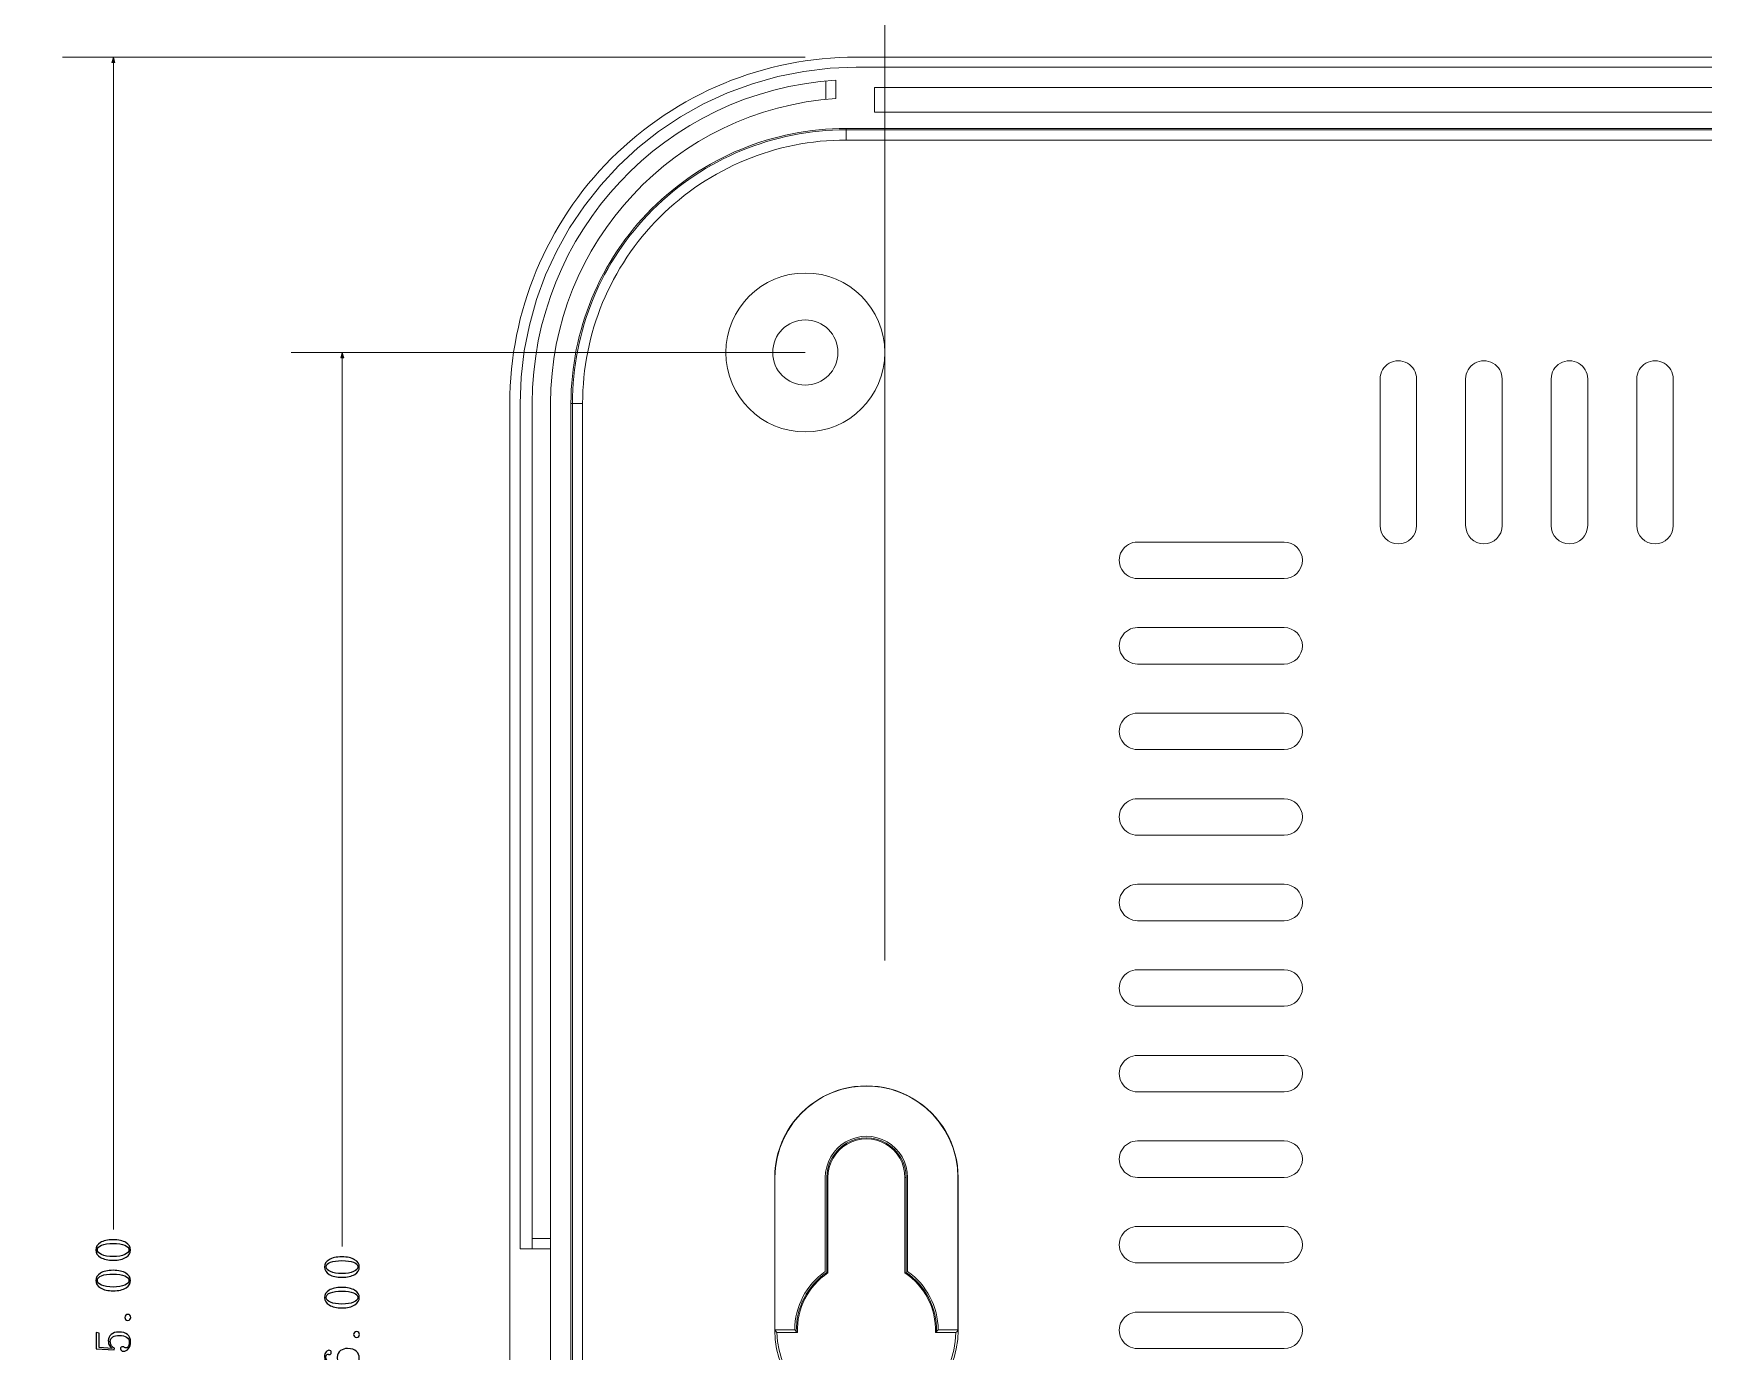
# Model space of a CAD drawing. Header units: millimetres. Extents: x -642 to 642, y -227 to 305.
# Drawn here: x -70.4 to 11.6, y -76.7 to -12 of the extents above; entities that cross this region are included whole.
import ezdxf

# ---------------------------------------------------------------- set-up
doc = ezdxf.new("R2010")
doc.units = ezdxf.units.MM
doc.header["$MEASUREMENT"] = 0
doc.layers.add('layer 1', color=7, linetype='Continuous')

msp = doc.modelspace()

# ---------------------------------------------------------------- hatches: boundary and pattern name
at = {"layer": 'layer 1', "true_color": 0xff0000}
h = msp.add_hatch(color=1, dxfattribs=at)
edge = h.paths.add_edge_path()
edge.add_spline(control_points=[(-66.5426, -13.4111), (-66.5426, -13.4111), (-66.4712, -13.1445), (-66.4712, -13.1445), (-66.4712, -13.1445), (-66.3997, -13.4111), (-66.3997, -13.4111), (-66.3997, -13.4111), (-66.5426, -13.4111), (-66.5426, -13.4111)], knot_values=[0, 0, 0, 0, 0.3333333, 0.3333333, 0.3333333, 0.6666667, 0.6666667, 0.6666667, 1, 1, 1, 1], degree=3, periodic=1)
h = msp.add_hatch(color=1, dxfattribs=at)
edge = h.paths.add_edge_path()
edge.add_spline(control_points=[(-55.1695, -27.9111), (-55.1695, -27.9111), (-55.241, -27.6445), (-55.241, -27.6445), (-55.241, -27.6445), (-55.3124, -27.9111), (-55.3124, -27.9111), (-55.3124, -27.9111), (-55.1695, -27.9111), (-55.1695, -27.9111)], knot_values=[0, 0, 0, 0, 0.3333333, 0.3333333, 0.3333333, 0.6666667, 0.6666667, 0.6666667, 1, 1, 1, 1], degree=3, periodic=1)

# ---------------------------------------------------------------- linework, layer by layer
at = {"layer": 'layer 1', "lineweight": 9}
for points, knots in [([(-27.5138, 76.6694), (-27.5138, 79.4308), (-29.7524, 81.6694), (-32.5138, 81.6694), (-35.2752, 81.6694), (-37.5138, 79.4308), (-37.5138, 76.6694), (-37.5138, 73.908), (-35.2753, 71.6694), (-32.5138, 71.6694), (-29.7524, 71.6694), (-27.5138, 73.9079), (-27.5138, 76.6693), (-27.5138, 209.2165), (-27.5138, -55.8778), (-27.5138, 76.6694)], [0, 0, 0, 0, 0.25, 0.25, 0.25, 0.5, 0.5, 0.5, 0.75, 0.75, 0.75, 1, 1, 1, 1.0001, 1.0001, 1.0001, 1.0001]), ([(-28.6138, -27.6445), (-28.6138, -25.4906), (-30.3599, -23.7445), (-32.5138, -23.7445), (-34.6677, -23.7445), (-36.4138, -25.4906), (-36.4138, -27.6445), (-36.4138, -29.7984), (-34.6677, -31.5445), (-32.5138, -31.5445), (-30.3599, -31.5445), (-28.6138, -29.7985), (-28.6138, -27.6446), (-28.6138, 75.7426), (-28.6138, -131.0317), (-28.6138, -27.6445)], [0, 0, 0, 0, 0.25, 0.25, 0.25, 0.5, 0.5, 0.5, 0.75, 0.75, 0.75, 1, 1, 1, 1.0001, 1.0001, 1.0001, 1.0001]), ([(-30.0138, -13.1445), (-34.5225, -13.1445), (-38.8465, -14.9356), (-42.0346, -18.1237), (-45.2228, -21.3118), (-47.0138, -25.6359), (-47.0138, -30.1445)], [0, 0, 0, 0, 0.5, 0.5, 0.5, 1, 1, 1, 1]), ([(-30.0138, -13.6445), (-30.0138, -13.6445), (-31.3021, -13.6953), (-31.3021, -13.6953), (-31.3021, -13.6953), (-32.589, -13.8477), (-32.589, -13.8477), (-32.589, -13.8477), (-33.8629, -14.1007), (-33.8629, -14.1007), (-33.8629, -14.1007), (-35.1125, -14.4525), (-35.1125, -14.4525), (-35.1125, -14.4525), (-36.3279, -14.9004), (-36.3279, -14.9004), (-36.3279, -14.9004), (-37.5044, -15.4433), (-37.5044, -15.4433), (-37.5044, -15.4433), (-38.6373, -16.0785), (-38.6373, -16.0785), (-38.6373, -16.0785), (-39.7167, -16.8002), (-39.7167, -16.8002), (-39.7167, -16.8002), (-40.7329, -17.6011), (-40.7329, -17.6011), (-40.7329, -17.6011), (-41.6811, -18.4773), (-41.6811, -18.4773), (-41.6811, -18.4773), (-42.5572, -19.4254), (-42.5572, -19.4254), (-42.5572, -19.4254), (-43.3582, -20.4417), (-43.3582, -20.4417), (-43.3582, -20.4417), (-44.0798, -21.5211), (-44.0798, -21.5211), (-44.0798, -21.5211), (-44.7151, -22.654), (-44.7151, -22.654), (-44.7151, -22.654), (-45.2579, -23.8304), (-45.2579, -23.8304), (-45.2579, -23.8304), (-45.7058, -25.0458), (-45.7058, -25.0458), (-45.7058, -25.0458), (-46.0576, -26.2954), (-46.0576, -26.2954), (-46.0576, -26.2954), (-46.3107, -27.5694), (-46.3107, -27.5694), (-46.3107, -27.5694), (-46.463, -28.8563), (-46.463, -28.8563), (-46.463, -28.8563), (-46.5138, -30.1445), (-46.5138, -30.1445)], [0, 0, 0, 0, 0.05, 0.05, 0.05, 0.1, 0.1, 0.1, 0.15, 0.15, 0.15, 0.2, 0.2, 0.2, 0.25, 0.25, 0.25, 0.3, 0.3, 0.3, 0.35, 0.35, 0.35, 0.4, 0.4, 0.4, 0.45, 0.45, 0.45, 0.5, 0.5, 0.5, 0.55, 0.55, 0.55, 0.6, 0.6, 0.6, 0.65, 0.65, 0.65, 0.7, 0.7, 0.7, 0.75, 0.75, 0.75, 0.8, 0.8, 0.8, 0.85, 0.85, 0.85, 0.9, 0.9, 0.9, 0.95, 0.95, 0.95, 1, 1, 1, 1]), ([(-30.5138, -16.6445), (-34.0942, -16.6445), (-37.528, -18.0668), (-40.0598, -20.5986), (-42.5915, -23.1303), (-44.0138, -26.5641), (-44.0138, -30.1445)], [0, 0, 0, 0, 0.5, 0.5, 0.5, 1, 1, 1, 1]), ([(-28.6138, -123.6445), (-28.6138, -121.4906), (-30.3599, -119.7445), (-32.5138, -119.7445), (-34.6677, -119.7445), (-36.4138, -121.4906), (-36.4138, -123.6445), (-36.4138, -125.7984), (-34.6677, -127.5445), (-32.5138, -127.5445), (-30.3599, -127.5445), (-28.6138, -125.7985), (-28.6138, -123.6446), (-28.6138, -20.2574), (-28.6138, -227.0317), (-28.6138, -123.6445)], [0, 0, 0, 0, 0.25, 0.25, 0.25, 0.5, 0.5, 0.5, 0.75, 0.75, 0.75, 1, 1, 1, 1.0001, 1.0001, 1.0001, 1.0001]), ([(-30.9138, -27.6445), (-30.9138, -26.7609), (-31.6302, -26.0445), (-32.5138, -26.0445), (-33.3975, -26.0445), (-34.1138, -26.7609), (-34.1138, -27.6445), (-34.1138, -28.5282), (-33.3975, -29.2445), (-32.5138, -29.2445), (-31.6302, -29.2445), (-30.9138, -28.5282), (-30.9138, -27.6445)], [0, 0, 0, 0, 0.25, 0.25, 0.25, 0.5, 0.5, 0.5, 0.75, 0.75, 0.75, 1, 1, 1, 1]), ([(-2.5186, -28.9445), (-2.5186, -28.6247), (-2.6893, -28.3292), (-2.9662, -28.1693), (-3.2432, -28.0094), (-3.5844, -28.0094), (-3.8614, -28.1693), (-4.1384, -28.3292), (-4.309, -28.6247), (-4.309, -28.9445)], [0, 0, 0, 0, 0.3333333, 0.3333333, 0.3333333, 0.6666667, 0.6666667, 0.6666667, 1, 1, 1, 1]), ([(1.6814, -28.9445), (1.6814, -28.6247), (1.5107, -28.3292), (1.2338, -28.1693), (0.9568, -28.0094), (0.6156, -28.0094), (0.3386, -28.1693), (0.0616, -28.3292), (-0.109, -28.6247), (-0.109, -28.9445)], [0, 0, 0, 0, 0.3333333, 0.3333333, 0.3333333, 0.6666667, 0.6666667, 0.6666667, 1, 1, 1, 1]), ([(5.8814, -28.9445), (5.8814, -28.6247), (5.7107, -28.3292), (5.4338, -28.1693), (5.1568, -28.0094), (4.8156, -28.0094), (4.5386, -28.1693), (4.2616, -28.3292), (4.091, -28.6247), (4.091, -28.9445)], [0, 0, 0, 0, 0.3333333, 0.3333333, 0.3333333, 0.6666667, 0.6666667, 0.6666667, 1, 1, 1, 1]), ([(10.0814, -28.9445), (10.0814, -28.6247), (9.9107, -28.3292), (9.6338, -28.1693), (9.3568, -28.0094), (9.0156, -28.0094), (8.7386, -28.1693), (8.4616, -28.3292), (8.291, -28.6247), (8.291, -28.9445)], [0, 0, 0, 0, 0.3333333, 0.3333333, 0.3333333, 0.6666667, 0.6666667, 0.6666667, 1, 1, 1, 1]), ([(-4.309, -36.1445), (-4.309, -36.6389), (-3.9082, -37.0397), (-3.4138, -37.0397), (-2.9194, -37.0397), (-2.5186, -36.6389), (-2.5186, -36.1445)], [0, 0, 0, 0, 0.5, 0.5, 0.5, 1, 1, 1, 1]), ([(-0.109, -36.1445), (-0.109, -36.6389), (0.2918, -37.0397), (0.7862, -37.0397), (1.2806, -37.0397), (1.6814, -36.6389), (1.6814, -36.1445)], [0, 0, 0, 0, 0.5, 0.5, 0.5, 1, 1, 1, 1]), ([(4.091, -36.1445), (4.091, -36.6389), (4.4918, -37.0397), (4.9862, -37.0397), (5.4806, -37.0397), (5.8814, -36.6389), (5.8814, -36.1445)], [0, 0, 0, 0, 0.5, 0.5, 0.5, 1, 1, 1, 1]), ([(8.291, -36.1445), (8.291, -36.6389), (8.6918, -37.0397), (9.1862, -37.0397), (9.6806, -37.0397), (10.0814, -36.6389), (10.0814, -36.1445)], [0, 0, 0, 0, 0.5, 0.5, 0.5, 1, 1, 1, 1]), ([(-16.2138, -36.9493), (-16.5336, -36.9493), (-16.8292, -37.12), (-16.9891, -37.3969), (-17.149, -37.6739), (-17.149, -38.0152), (-16.9891, -38.2921), (-16.8292, -38.5691), (-16.5336, -38.7397), (-16.2138, -38.7397)], [0, 0, 0, 0, 0.3333333, 0.3333333, 0.3333333, 0.6666667, 0.6666667, 0.6666667, 1, 1, 1, 1]), ([(-9.0138, -38.7397), (-8.5194, -38.7397), (-8.1186, -38.3389), (-8.1186, -37.8445), (-8.1186, -37.3501), (-8.5194, -36.9493), (-9.0138, -36.9493)], [0, 0, 0, 0, 0.5, 0.5, 0.5, 1, 1, 1, 1]), ([(-16.2138, -41.1493), (-16.5336, -41.1493), (-16.8292, -41.32), (-16.9891, -41.5969), (-17.149, -41.8739), (-17.149, -42.2152), (-16.9891, -42.4921), (-16.8292, -42.7691), (-16.5336, -42.9397), (-16.2138, -42.9397)], [0, 0, 0, 0, 0.3333333, 0.3333333, 0.3333333, 0.6666667, 0.6666667, 0.6666667, 1, 1, 1, 1]), ([(-9.0138, -42.9397), (-8.5194, -42.9397), (-8.1186, -42.5389), (-8.1186, -42.0445), (-8.1186, -41.5501), (-8.5194, -41.1493), (-9.0138, -41.1493)], [0, 0, 0, 0, 0.5, 0.5, 0.5, 1, 1, 1, 1]), ([(-16.2138, -45.3493), (-16.5336, -45.3493), (-16.8292, -45.52), (-16.9891, -45.7969), (-17.149, -46.0739), (-17.149, -46.4152), (-16.9891, -46.6921), (-16.8292, -46.9691), (-16.5336, -47.1397), (-16.2138, -47.1397)], [0, 0, 0, 0, 0.3333333, 0.3333333, 0.3333333, 0.6666667, 0.6666667, 0.6666667, 1, 1, 1, 1]), ([(-9.0138, -47.1397), (-8.5194, -47.1397), (-8.1186, -46.7389), (-8.1186, -46.2445), (-8.1186, -45.7501), (-8.5194, -45.3493), (-9.0138, -45.3493)], [0, 0, 0, 0, 0.5, 0.5, 0.5, 1, 1, 1, 1]), ([(-16.2138, -49.5493), (-16.5336, -49.5493), (-16.8292, -49.72), (-16.9891, -49.9969), (-17.149, -50.2739), (-17.149, -50.6152), (-16.9891, -50.8921), (-16.8292, -51.1691), (-16.5336, -51.3397), (-16.2138, -51.3397)], [0, 0, 0, 0, 0.3333333, 0.3333333, 0.3333333, 0.6666667, 0.6666667, 0.6666667, 1, 1, 1, 1]), ([(-9.0138, -51.3397), (-8.5194, -51.3397), (-8.1186, -50.9389), (-8.1186, -50.4445), (-8.1186, -49.9501), (-8.5194, -49.5493), (-9.0138, -49.5493)], [0, 0, 0, 0, 0.5, 0.5, 0.5, 1, 1, 1, 1]), ([(-16.2138, -53.7493), (-16.5336, -53.7493), (-16.8292, -53.92), (-16.9891, -54.1969), (-17.149, -54.4739), (-17.149, -54.8152), (-16.9891, -55.0921), (-16.8292, -55.3691), (-16.5336, -55.5397), (-16.2138, -55.5397)], [0, 0, 0, 0, 0.3333333, 0.3333333, 0.3333333, 0.6666667, 0.6666667, 0.6666667, 1, 1, 1, 1]), ([(-9.0138, -55.5397), (-8.5194, -55.5397), (-8.1186, -55.1389), (-8.1186, -54.6445), (-8.1186, -54.1501), (-8.5194, -53.7493), (-9.0138, -53.7493)], [0, 0, 0, 0, 0.5, 0.5, 0.5, 1, 1, 1, 1]), ([(-16.2138, -57.9493), (-16.5336, -57.9493), (-16.8292, -58.12), (-16.9891, -58.3969), (-17.149, -58.6739), (-17.149, -59.0152), (-16.9891, -59.2921), (-16.8292, -59.5691), (-16.5336, -59.7397), (-16.2138, -59.7397)], [0, 0, 0, 0, 0.3333333, 0.3333333, 0.3333333, 0.6666667, 0.6666667, 0.6666667, 1, 1, 1, 1]), ([(-9.0138, -59.7397), (-8.5194, -59.7397), (-8.1186, -59.3389), (-8.1186, -58.8445), (-8.1186, -58.3501), (-8.5194, -57.9493), (-9.0138, -57.9493)], [0, 0, 0, 0, 0.5, 0.5, 0.5, 1, 1, 1, 1]), ([(-16.2138, -62.1493), (-16.5336, -62.1493), (-16.8292, -62.32), (-16.9891, -62.5969), (-17.149, -62.8739), (-17.149, -63.2152), (-16.9891, -63.4921), (-16.8292, -63.7691), (-16.5336, -63.9397), (-16.2138, -63.9397)], [0, 0, 0, 0, 0.3333333, 0.3333333, 0.3333333, 0.6666667, 0.6666667, 0.6666667, 1, 1, 1, 1]), ([(-9.0138, -63.9397), (-8.5194, -63.9397), (-8.1186, -63.5389), (-8.1186, -63.0445), (-8.1186, -62.5501), (-8.5194, -62.1493), (-9.0138, -62.1493)], [0, 0, 0, 0, 0.5, 0.5, 0.5, 1, 1, 1, 1]), ([(-25.0138, -68.1445), (-25.0138, -66.5368), (-25.8715, -65.0513), (-27.2638, -64.2474), (-28.6561, -63.4436), (-30.3715, -63.4436), (-31.7638, -64.2474), (-33.1561, -65.0513), (-34.0138, -66.5368), (-34.0138, -68.1445)], [0, 0, 0, 0, 0.3333333, 0.3333333, 0.3333333, 0.6666667, 0.6666667, 0.6666667, 1, 1, 1, 1]), ([(-25.0225, -68.1445), (-25.0225, -68.1445), (-25.0488, -67.6611), (-25.0488, -67.6611), (-25.0488, -67.6611), (-25.1273, -67.1814), (-25.1273, -67.1814), (-25.1273, -67.1814), (-25.2571, -66.7122), (-25.2571, -66.7122), (-25.2571, -66.7122), (-25.4372, -66.2597), (-25.4372, -66.2597), (-25.4372, -66.2597), (-25.665, -65.8303), (-25.665, -65.8303), (-25.665, -65.8303), (-25.9379, -65.4276), (-25.9379, -65.4276), (-25.9379, -65.4276), (-26.2529, -65.0562), (-26.2529, -65.0562), (-26.2529, -65.0562), (-26.6072, -64.7208), (-26.6072, -64.7208), (-26.6072, -64.7208), (-26.9946, -64.4267), (-26.9946, -64.4267), (-26.9946, -64.4267), (-27.4113, -64.1759), (-27.4113, -64.1759), (-27.4113, -64.1759), (-27.8527, -63.9717), (-27.8527, -63.9717), (-27.8527, -63.9717), (-28.3148, -63.8165), (-28.3148, -63.8165), (-28.3148, -63.8165), (-28.7892, -63.7124), (-28.7892, -63.7124), (-28.7892, -63.7124), (-29.2717, -63.6599), (-29.2717, -63.6599), (-29.2717, -63.6599), (-29.7559, -63.6599), (-29.7559, -63.6599), (-29.7559, -63.6599), (-30.2385, -63.7124), (-30.2385, -63.7124), (-30.2385, -63.7124), (-30.7129, -63.8165), (-30.7129, -63.8165), (-30.7129, -63.8165), (-31.1749, -63.9717), (-31.1749, -63.9717), (-31.1749, -63.9717), (-31.6163, -64.1759), (-31.6163, -64.1759), (-31.6163, -64.1759), (-32.0331, -64.4267), (-32.0331, -64.4267), (-32.0331, -64.4267), (-32.4204, -64.7208), (-32.4204, -64.7208), (-32.4204, -64.7208), (-32.7747, -65.0562), (-32.7747, -65.0562), (-32.7747, -65.0562), (-33.0898, -65.4276), (-33.0898, -65.4276), (-33.0898, -65.4276), (-33.3627, -65.8303), (-33.3627, -65.8303), (-33.3627, -65.8303), (-33.5904, -66.2597), (-33.5904, -66.2597), (-33.5904, -66.2597), (-33.7705, -66.7122), (-33.7705, -66.7122), (-33.7705, -66.7122), (-33.9003, -67.1814), (-33.9003, -67.1814), (-33.9003, -67.1814), (-33.9788, -67.6611), (-33.9788, -67.6611), (-33.9788, -67.6611), (-34.0051, -68.1445), (-34.0051, -68.1445)], [0, 0, 0, 0, 0.0344828, 0.0344828, 0.0344828, 0.0689655, 0.0689655, 0.0689655, 0.1034483, 0.1034483, 0.1034483, 0.137931, 0.137931, 0.137931, 0.1724138, 0.1724138, 0.1724138, 0.2068966, 0.2068966, 0.2068966, 0.2413793, 0.2413793, 0.2413793, 0.2758621, 0.2758621, 0.2758621, 0.3103448, 0.3103448, 0.3103448, 0.3448276, 0.3448276, 0.3448276, 0.3793103, 0.3793103, 0.3793103, 0.4137931, 0.4137931, 0.4137931, 0.4482759, 0.4482759, 0.4482759, 0.4827586, 0.4827586, 0.4827586, 0.5172414, 0.5172414, 0.5172414, 0.5517241, 0.5517241, 0.5517241, 0.5862069, 0.5862069, 0.5862069, 0.6206897, 0.6206897, 0.6206897, 0.6551724, 0.6551724, 0.6551724, 0.6896552, 0.6896552, 0.6896552, 0.7241379, 0.7241379, 0.7241379, 0.7586207, 0.7586207, 0.7586207, 0.7931034, 0.7931034, 0.7931034, 0.8275862, 0.8275862, 0.8275862, 0.862069, 0.862069, 0.862069, 0.8965517, 0.8965517, 0.8965517, 0.9310345, 0.9310345, 0.9310345, 0.9655172, 0.9655172, 0.9655172, 1, 1, 1, 1]), ([(-27.4924, -68.1445), (-27.4924, -67.4224), (-27.8777, -66.755), (-28.5031, -66.394), (-29.1285, -66.0329), (-29.8991, -66.0329), (-30.5245, -66.394), (-31.1499, -66.755), (-31.5352, -67.4224), (-31.5352, -68.1445)], [0, 0, 0, 0, 0.3333333, 0.3333333, 0.3333333, 0.6666667, 0.6666667, 0.6666667, 1, 1, 1, 1]), ([(-27.571, -68.1445), (-27.571, -67.4504), (-27.9413, -66.8091), (-28.5424, -66.462), (-29.1435, -66.115), (-29.8841, -66.115), (-30.4852, -66.462), (-31.0863, -66.8091), (-31.4566, -67.4504), (-31.4566, -68.1445)], [0, 0, 0, 0, 0.3333333, 0.3333333, 0.3333333, 0.6666667, 0.6666667, 0.6666667, 1, 1, 1, 1]), ([(-27.6234, -68.1445), (-27.6234, -67.4692), (-27.9838, -66.8451), (-28.5686, -66.5074), (-29.1535, -66.1697), (-29.8741, -66.1697), (-30.459, -66.5074), (-31.0439, -66.8451), (-31.4042, -67.4692), (-31.4042, -68.1445)], [0, 0, 0, 0, 0.3333333, 0.3333333, 0.3333333, 0.6666667, 0.6666667, 0.6666667, 1, 1, 1, 1]), ([(-16.2138, -66.3493), (-16.5336, -66.3493), (-16.8292, -66.52), (-16.9891, -66.7969), (-17.149, -67.0739), (-17.149, -67.4152), (-16.9891, -67.6921), (-16.8292, -67.9691), (-16.5336, -68.1397), (-16.2138, -68.1397)], [0, 0, 0, 0, 0.3333333, 0.3333333, 0.3333333, 0.6666667, 0.6666667, 0.6666667, 1, 1, 1, 1]), ([(-9.0138, -68.1397), (-8.5194, -68.1397), (-8.1186, -67.7389), (-8.1186, -67.2445), (-8.1186, -66.7501), (-8.5194, -66.3493), (-9.0138, -66.3493)], [0, 0, 0, 0, 0.5, 0.5, 0.5, 1, 1, 1, 1]), ([(-16.2138, -70.5493), (-16.5336, -70.5493), (-16.8292, -70.72), (-16.9891, -70.9969), (-17.149, -71.2739), (-17.149, -71.6152), (-16.9891, -71.8921), (-16.8292, -72.1691), (-16.5336, -72.3397), (-16.2138, -72.3397)], [0, 0, 0, 0, 0.3333333, 0.3333333, 0.3333333, 0.6666667, 0.6666667, 0.6666667, 1, 1, 1, 1]), ([(-9.0138, -72.3397), (-8.5194, -72.3397), (-8.1186, -71.9389), (-8.1186, -71.4445), (-8.1186, -70.9501), (-8.5194, -70.5493), (-9.0138, -70.5493)], [0, 0, 0, 0, 0.5, 0.5, 0.5, 1, 1, 1, 1]), ([(-16.2138, -74.7493), (-16.5336, -74.7493), (-16.8292, -74.92), (-16.9891, -75.1969), (-17.149, -75.4739), (-17.149, -75.8152), (-16.9891, -76.0921), (-16.8292, -76.3691), (-16.5336, -76.5397), (-16.2138, -76.5397)], [0, 0, 0, 0, 0.3333333, 0.3333333, 0.3333333, 0.6666667, 0.6666667, 0.6666667, 1, 1, 1, 1]), ([(-9.0138, -76.5397), (-8.5194, -76.5397), (-8.1186, -76.1389), (-8.1186, -75.6445), (-8.1186, -75.1501), (-8.5194, -74.7493), (-9.0138, -74.7493)], [0, 0, 0, 0, 0.5, 0.5, 0.5, 1, 1, 1, 1]), ([(-33.9078, -75.7493), (-33.9078, -75.7493), (-33.9785, -75.6797), (-33.9785, -75.6797), (-33.9785, -75.6797), (-34.0138, -75.6445), (-34.0138, -75.6445)], [0, 0, 0, 0, 0.5, 0.5, 0.5, 1, 1, 1, 1]), ([(-34.0138, -75.6445), (-34.0138, -78.1298), (-31.9991, -80.1445), (-29.5138, -80.1445), (-27.0286, -80.1445), (-25.0138, -78.1298), (-25.0138, -75.6446)], [0, 0, 0, 0, 0.5, 0.5, 0.5, 1, 1, 1, 1]), ([(-33.9078, -75.7493), (-33.8508, -78.1352), (-31.9004, -80.0397), (-29.5138, -80.0397), (-27.1273, -80.0397), (-25.1768, -78.1352), (-25.1199, -75.7493)], [0, 0, 0, 0, 0.5, 0.5, 0.5, 1, 1, 1, 1]), ([(-32.9562, -75.6969), (-32.9562, -75.6969), (-33.0088, -75.6447), (-33.0088, -75.6447), (-33.0088, -75.6447), (-33.0351, -75.6183), (-33.0351, -75.6183)], [0, 0, 0, 0, 0.5, 0.5, 0.5, 1, 1, 1, 1]), ([(-25.9925, -75.6183), (-25.9925, -75.6183), (-26.0451, -75.6709), (-26.0451, -75.6709), (-26.0451, -75.6709), (-26.0714, -75.6969), (-26.0714, -75.6969)], [0, 0, 0, 0, 0.5, 0.5, 0.5, 1, 1, 1, 1]), ([(-25.1199, -75.7493), (-25.1199, -75.7493), (-25.0845, -75.7147), (-25.0845, -75.7147), (-25.0845, -75.7147), (-25.0138, -75.6445), (-25.0138, -75.6445)], [0, 0, 0, 0, 0.5, 0.5, 0.5, 1, 1, 1, 1])]:
    msp.add_open_spline(points, degree=3, knots=knots, dxfattribs=at)
at = {"layer": 'layer 1', "lineweight": 40}
msp.add_open_spline([(154.071, 208.1518), (154.071, 208.1518), (-130.929, 208.1518), (-130.929, 208.1518), (-130.929, 208.1518), (-130.929, -207.3482), (-130.929, -207.3482), (-130.929, -207.3482), (154.071, -207.3482), (154.071, -207.3482), (154.071, -207.3482), (154.071, 208.1518), (154.071, 208.1518)], degree=3, knots=[0, 0, 0, 0, 0.25, 0.25, 0.25, 0.5, 0.5, 0.5, 0.75, 0.75, 0.75, 1, 1, 1, 1], dxfattribs=at)
at = {"layer": 'layer 1', "color": 1, "lineweight": 0}
for points in [[(-32.5138, -13.1445), (-32.5138, -13.1445), (-68.9712, -13.1445), (-68.9712, -13.1445)], [(-66.4712, -13.1445), (-66.4712, -13.1445), (-66.4712, -70.6948), (-66.4712, -70.6948)], [(-32.5138, -27.6445), (-32.5138, -27.6445), (-57.741, -27.6445), (-57.741, -27.6445)], [(-55.241, -71.5327), (-55.241, -71.5327), (-55.241, -27.6445), (-55.241, -27.6445)]]:
    msp.add_open_spline(points, degree=3, dxfattribs=at)
for points in [[(-66.5426, -13.4111), (-66.5426, -13.4111), (-66.4712, -13.1445), (-66.4712, -13.1445), (-66.4712, -13.1445), (-66.3997, -13.4111), (-66.3997, -13.4111), (-66.3997, -13.4111), (-66.5426, -13.4111), (-66.5426, -13.4111)], [(-55.1695, -27.9111), (-55.1695, -27.9111), (-55.241, -27.6445), (-55.241, -27.6445), (-55.241, -27.6445), (-55.3124, -27.9111), (-55.3124, -27.9111), (-55.3124, -27.9111), (-55.1695, -27.9111), (-55.1695, -27.9111)]]:
    msp.add_open_spline(points, degree=3, knots=[0, 0, 0, 0, 0.3333333, 0.3333333, 0.3333333, 0.6666667, 0.6666667, 0.6666667, 1, 1, 1, 1], dxfattribs=at)
at = {"layer": 'layer 1', "lineweight": 9}
for points in [[(60.9862, -13.1445), (60.9862, -13.1445), (-30.0138, -13.1445), (-30.0138, -13.1445)], [(-30.0138, -13.6445), (-30.0138, -13.6445), (60.9862, -13.6445), (60.9862, -13.6445)], [(-31.0138, -14.276), (-39.3902, -14.8039), (-45.9138, -21.7515), (-45.9138, -30.1445)], [(-31.0138, -15.1779), (-31.0138, -15.1779), (-31.0138, -14.276), (-31.0138, -14.276)], [(-29.1138, -15.8445), (-29.1138, -15.8445), (-29.1138, -14.6445), (-29.1138, -14.6445)], [(-29.1138, -14.6445), (-29.1138, -14.6445), (60.0862, -14.6445), (60.0862, -14.6445)], [(-31.0138, -15.1779), (-38.8924, -15.7043), (-45.0138, -22.2484), (-45.0138, -30.1445)], [(-29.1138, -15.8445), (-29.1138, -15.8445), (60.0862, -15.8445), (60.0862, -15.8445)], [(61.4862, -16.6445), (61.4862, -16.6445), (-30.5138, -16.6445), (-30.5138, -16.6445)], [(-4.309, -36.1445), (-4.309, -36.1445), (-4.309, -28.9445), (-4.309, -28.9445)], [(-2.5186, -28.9445), (-2.5186, -28.9445), (-2.5186, -36.1445), (-2.5186, -36.1445)], [(-0.109, -36.1445), (-0.109, -36.1445), (-0.109, -28.9445), (-0.109, -28.9445)], [(1.6814, -28.9445), (1.6814, -28.9445), (1.6814, -36.1445), (1.6814, -36.1445)], [(4.091, -36.1445), (4.091, -36.1445), (4.091, -28.9445), (4.091, -28.9445)], [(5.8814, -28.9445), (5.8814, -28.9445), (5.8814, -36.1445), (5.8814, -36.1445)], [(8.291, -36.1445), (8.291, -36.1445), (8.291, -28.9445), (8.291, -28.9445)], [(10.0814, -28.9445), (10.0814, -28.9445), (10.0814, -36.1445), (10.0814, -36.1445)], [(-47.0138, -30.1445), (-47.0138, -30.1445), (-47.0138, -121.1445), (-47.0138, -121.1445)], [(-46.5138, -71.6445), (-46.5138, -71.6445), (-46.5138, -30.1445), (-46.5138, -30.1445)], [(-45.9138, -71.6445), (-45.9138, -71.6445), (-45.9138, -30.1445), (-45.9138, -30.1445)], [(-45.0138, -121.1445), (-45.0138, -121.1445), (-45.0138, -30.1445), (-45.0138, -30.1445)], [(-44.0138, -30.1445), (-44.0138, -30.1445), (-44.0138, -121.1445), (-44.0138, -121.1445)], [(-16.2138, -36.9493), (-16.2138, -36.9493), (-9.0138, -36.9493), (-9.0138, -36.9493)], [(-9.0138, -38.7397), (-9.0138, -38.7397), (-16.2138, -38.7397), (-16.2138, -38.7397)], [(-16.2138, -41.1493), (-16.2138, -41.1493), (-9.0138, -41.1493), (-9.0138, -41.1493)], [(-9.0138, -42.9397), (-9.0138, -42.9397), (-16.2138, -42.9397), (-16.2138, -42.9397)], [(-16.2138, -45.3493), (-16.2138, -45.3493), (-9.0138, -45.3493), (-9.0138, -45.3493)], [(-9.0138, -47.1397), (-9.0138, -47.1397), (-16.2138, -47.1397), (-16.2138, -47.1397)], [(-16.2138, -49.5493), (-16.2138, -49.5493), (-9.0138, -49.5493), (-9.0138, -49.5493)], [(-9.0138, -51.3397), (-9.0138, -51.3397), (-16.2138, -51.3397), (-16.2138, -51.3397)], [(-16.2138, -53.7493), (-16.2138, -53.7493), (-9.0138, -53.7493), (-9.0138, -53.7493)], [(-9.0138, -55.5397), (-9.0138, -55.5397), (-16.2138, -55.5397), (-16.2138, -55.5397)], [(-16.2138, -57.9493), (-16.2138, -57.9493), (-9.0138, -57.9493), (-9.0138, -57.9493)], [(-9.0138, -59.7397), (-9.0138, -59.7397), (-16.2138, -59.7397), (-16.2138, -59.7397)], [(-16.2138, -62.1493), (-16.2138, -62.1493), (-9.0138, -62.1493), (-9.0138, -62.1493)], [(-9.0138, -63.9397), (-9.0138, -63.9397), (-16.2138, -63.9397), (-16.2138, -63.9397)], [(-16.2138, -66.3493), (-16.2138, -66.3493), (-9.0138, -66.3493), (-9.0138, -66.3493)], [(-34.0138, -75.6445), (-34.0138, -75.6445), (-34.0138, -68.1445), (-34.0138, -68.1445)], [(-34.0051, -75.6183), (-34.0051, -75.6183), (-34.0051, -68.1445), (-34.0051, -68.1445)], [(-31.5352, -72.7611), (-31.5352, -72.7611), (-31.5352, -68.1445), (-31.5352, -68.1445)], [(-31.4566, -72.8023), (-31.4566, -72.8023), (-31.4566, -68.1445), (-31.4566, -68.1445)], [(-31.4042, -72.8301), (-31.4042, -72.8301), (-31.4042, -68.1445), (-31.4042, -68.1445)], [(-27.6234, -68.1445), (-27.6234, -68.1445), (-27.6234, -72.8301), (-27.6234, -72.8301)], [(-27.571, -68.1445), (-27.571, -68.1445), (-27.571, -72.8023), (-27.571, -72.8023)], [(-27.4924, -68.1445), (-27.4924, -68.1445), (-27.4924, -72.7611), (-27.4924, -72.7611)], [(-25.0225, -68.1445), (-25.0225, -68.1445), (-25.0225, -75.6183), (-25.0225, -75.6183)], [(-25.0138, -68.1445), (-25.0138, -68.1445), (-25.0138, -75.6445), (-25.0138, -75.6445)], [(-9.0138, -68.1397), (-9.0138, -68.1397), (-16.2138, -68.1397), (-16.2138, -68.1397)], [(-16.2138, -70.5493), (-16.2138, -70.5493), (-9.0138, -70.5493), (-9.0138, -70.5493)], [(-46.5138, -71.6445), (-46.5138, -71.6445), (-45.0138, -71.6445), (-45.0138, -71.6445)], [(-31.5352, -72.7611), (-32.4678, -73.4149), (-33.0266, -74.4794), (-33.0351, -75.6183)], [(-31.4566, -72.8023), (-32.4106, -73.4544), (-32.9738, -74.5415), (-32.9562, -75.6969)], [(-31.4042, -72.8301), (-32.3726, -73.4806), (-32.9386, -74.5833), (-32.9026, -75.7493)], [(-31.4566, -72.8023), (-31.4566, -72.8023), (-31.4042, -72.8301), (-31.4042, -72.8301)], [(-27.571, -72.8023), (-27.571, -72.8023), (-27.6234, -72.8301), (-27.6234, -72.8301)], [(-26.1251, -75.7493), (-26.089, -74.5833), (-26.655, -73.4806), (-27.6234, -72.8301)], [(-26.0714, -75.6969), (-26.0539, -74.5415), (-26.6171, -73.4544), (-27.571, -72.8023)], [(-25.9925, -75.6183), (-26.001, -74.4794), (-26.5598, -73.4149), (-27.4924, -72.7611)], [(-9.0138, -72.3397), (-9.0138, -72.3397), (-16.2138, -72.3397), (-16.2138, -72.3397)], [(-16.2138, -74.7493), (-16.2138, -74.7493), (-9.0138, -74.7493), (-9.0138, -74.7493)], [(-34.0051, -75.6183), (-34.0051, -75.6183), (-34.0138, -75.6445), (-34.0138, -75.6445)], [(-34.0051, -75.6183), (-34.0051, -75.6183), (-33.0351, -75.6183), (-33.0351, -75.6183)], [(-33.9078, -75.7493), (-33.9078, -75.7493), (-32.9026, -75.7493), (-32.9026, -75.7493)], [(-32.9026, -75.7493), (-32.9026, -75.7493), (-32.9562, -75.6969), (-32.9562, -75.6969)], [(-26.0714, -75.6969), (-26.0714, -75.6969), (-26.1251, -75.7493), (-26.1251, -75.7493)], [(-26.1251, -75.7493), (-26.1251, -75.7493), (-25.1199, -75.7493), (-25.1199, -75.7493)], [(-25.9925, -75.6183), (-25.9925, -75.6183), (-25.0225, -75.6183), (-25.0225, -75.6183)], [(-25.0225, -75.6183), (-25.0225, -75.6183), (-25.0138, -75.6445), (-25.0138, -75.6445)], [(-9.0138, -76.5397), (-9.0138, -76.5397), (-16.2138, -76.5397), (-16.2138, -76.5397)]]:
    msp.add_open_spline(points, degree=3, dxfattribs=at)
at = {"layer": 'layer 1', "color": 9, "lineweight": 9}
for points in [[(-31.5138, -15.2197), (-31.5138, -15.2197), (-31.5138, -14.3154), (-31.5138, -14.3154)], [(-30.5138, -17.2147), (-30.5138, -17.2147), (-30.5138, -16.6445), (-30.5138, -16.6445)], [(-30.5138, -16.715), (-30.5138, -16.715), (61.4862, -16.715), (61.4862, -16.715)], [(-30.5138, -17.2147), (-30.5138, -17.2147), (61.4862, -17.2147), (61.4862, -17.2147)], [(-44.0138, -30.1445), (-44.0138, -30.1445), (-43.4437, -30.1445), (-43.4437, -30.1445)], [(-43.9434, -121.1445), (-43.9434, -121.1445), (-43.9434, -30.1445), (-43.9434, -30.1445)], [(-43.4437, -121.1445), (-43.4437, -121.1445), (-43.4437, -30.1445), (-43.4437, -30.1445)], [(-34.0138, -68.1445), (-34.0138, -68.1445), (-34.0051, -68.1445), (-34.0051, -68.1445)], [(-31.4566, -68.1445), (-31.4566, -68.1445), (-31.4042, -68.1445), (-31.4042, -68.1445)], [(-27.571, -68.1445), (-27.571, -68.1445), (-27.6234, -68.1445), (-27.6234, -68.1445)], [(-25.0138, -68.1445), (-25.0138, -68.1445), (-25.0225, -68.1445), (-25.0225, -68.1445)], [(-45.9138, -71.1445), (-45.9138, -71.1445), (-45.0138, -71.1445), (-45.0138, -71.1445)]]:
    msp.add_open_spline(points, degree=3, dxfattribs=at)
for points in [[(-30.5138, -16.715), (-34.0756, -16.715), (-37.4914, -18.1299), (-40.0099, -20.6484), (-42.5285, -23.1669), (-43.9434, -26.5828), (-43.9434, -30.1445)], [(-30.5138, -17.2147), (-33.943, -17.2147), (-37.2318, -18.5769), (-39.6566, -21.0017), (-42.0814, -23.4266), (-43.4437, -26.7153), (-43.4437, -30.1445)]]:
    msp.add_open_spline(points, degree=3, knots=[0, 0, 0, 0, 0.5, 0.5, 0.5, 1, 1, 1, 1], dxfattribs=at)
at = {"layer": 'layer 1', "color": 3}
for points, knots in [([(-65.8561, -71.3428), (-65.7031, -71.4374), (-65.6265, -71.5562), (-65.6265, -71.6991), (-65.6265, -71.8424), (-65.7015, -71.9628), (-65.8511, -72.0607), (-66.0011, -72.1582), (-66.2127, -72.207), (-66.4861, -72.207), (-66.7398, -72.207), (-66.9448, -72.1599), (-67.1011, -72.0653), (-67.2573, -71.9712), (-67.3356, -71.8491), (-67.3356, -71.6991), (-67.3356, -71.5562), (-67.2606, -71.4374), (-67.1111, -71.3428), (-66.9611, -71.2482), (-66.7527, -71.2012), (-66.4861, -71.2012), (-66.219, -71.2012), (-66.009, -71.2482), (-65.8561, -71.3428)], [0, 0, 0, 0, 0.125, 0.125, 0.125, 0.25, 0.25, 0.25, 0.375, 0.375, 0.375, 0.5, 0.5, 0.5, 0.625, 0.625, 0.625, 0.75, 0.75, 0.75, 0.875, 0.875, 0.875, 1, 1, 1, 1]), ([(-67.0473, -71.4649), (-67.1873, -71.517), (-67.2573, -71.5949), (-67.2573, -71.6991), (-67.2573, -71.7903), (-67.1873, -71.867), (-67.0473, -71.9287), (-66.9077, -71.9907), (-66.7202, -72.0216), (-66.4861, -72.0216), (-66.2386, -72.0216), (-66.0465, -71.9907), (-65.9098, -71.9287), (-65.7731, -71.867), (-65.7048, -71.7903), (-65.7048, -71.6991), (-65.7048, -71.6016), (-65.7731, -71.5249), (-65.9098, -71.4699), (-66.0465, -71.4145), (-66.2386, -71.3866), (-66.4861, -71.3866), (-66.7202, -71.3866), (-66.9077, -71.4128), (-67.0473, -71.4649)], [0, 0, 0, 0, 0.125, 0.125, 0.125, 0.25, 0.25, 0.25, 0.375, 0.375, 0.375, 0.5, 0.5, 0.5, 0.625, 0.625, 0.625, 0.75, 0.75, 0.75, 0.875, 0.875, 0.875, 1, 1, 1, 1]), ([(-54.6307, -72.1807), (-54.4777, -72.2753), (-54.4011, -72.3941), (-54.4011, -72.537), (-54.4011, -72.6803), (-54.4761, -72.8007), (-54.6257, -72.8986), (-54.7757, -72.9961), (-54.9873, -73.0449), (-55.2607, -73.0449), (-55.5144, -73.0449), (-55.7194, -72.9978), (-55.8757, -72.9032), (-56.0319, -72.8091), (-56.1102, -72.687), (-56.1102, -72.537), (-56.1102, -72.3941), (-56.0352, -72.2753), (-55.8857, -72.1807), (-55.7357, -72.0861), (-55.5273, -72.0391), (-55.2607, -72.0391), (-54.9936, -72.0391), (-54.7836, -72.0861), (-54.6307, -72.1807)], [0, 0, 0, 0, 0.125, 0.125, 0.125, 0.25, 0.25, 0.25, 0.375, 0.375, 0.375, 0.5, 0.5, 0.5, 0.625, 0.625, 0.625, 0.75, 0.75, 0.75, 0.875, 0.875, 0.875, 1, 1, 1, 1]), ([(-65.8561, -72.8428), (-65.7031, -72.9374), (-65.6265, -73.0562), (-65.6265, -73.1991), (-65.6265, -73.3424), (-65.7015, -73.4628), (-65.8511, -73.5607), (-66.0011, -73.6582), (-66.2127, -73.707), (-66.4861, -73.707), (-66.7398, -73.707), (-66.9448, -73.6599), (-67.1011, -73.5653), (-67.2573, -73.4712), (-67.3356, -73.3491), (-67.3356, -73.1991), (-67.3356, -73.0562), (-67.2606, -72.9374), (-67.1111, -72.8428), (-66.9611, -72.7482), (-66.7527, -72.7012), (-66.4861, -72.7012), (-66.219, -72.7012), (-66.009, -72.7482), (-65.8561, -72.8428)], [0, 0, 0, 0, 0.125, 0.125, 0.125, 0.25, 0.25, 0.25, 0.375, 0.375, 0.375, 0.5, 0.5, 0.5, 0.625, 0.625, 0.625, 0.75, 0.75, 0.75, 0.875, 0.875, 0.875, 1, 1, 1, 1]), ([(-67.0473, -72.9649), (-67.1873, -73.017), (-67.2573, -73.0949), (-67.2573, -73.1991), (-67.2573, -73.2903), (-67.1873, -73.367), (-67.0473, -73.4287), (-66.9077, -73.4907), (-66.7202, -73.5216), (-66.4861, -73.5216), (-66.2386, -73.5216), (-66.0465, -73.4907), (-65.9098, -73.4287), (-65.7731, -73.367), (-65.7048, -73.2903), (-65.7048, -73.1991), (-65.7048, -73.1016), (-65.7731, -73.0249), (-65.9098, -72.9699), (-66.0465, -72.9145), (-66.2386, -72.8866), (-66.4861, -72.8866), (-66.7202, -72.8866), (-66.9077, -72.9128), (-67.0473, -72.9649)], [0, 0, 0, 0, 0.125, 0.125, 0.125, 0.25, 0.25, 0.25, 0.375, 0.375, 0.375, 0.5, 0.5, 0.5, 0.625, 0.625, 0.625, 0.75, 0.75, 0.75, 0.875, 0.875, 0.875, 1, 1, 1, 1]), ([(-55.8219, -72.3028), (-55.9619, -72.3549), (-56.0319, -72.4328), (-56.0319, -72.537), (-56.0319, -72.6282), (-55.9619, -72.7049), (-55.8219, -72.7666), (-55.6823, -72.8286), (-55.4948, -72.8595), (-55.2607, -72.8595), (-55.0132, -72.8595), (-54.8211, -72.8286), (-54.6844, -72.7666), (-54.5477, -72.7049), (-54.4794, -72.6282), (-54.4794, -72.537), (-54.4794, -72.4395), (-54.5477, -72.3628), (-54.6844, -72.3078), (-54.8211, -72.2524), (-55.0132, -72.2245), (-55.2607, -72.2245), (-55.4948, -72.2245), (-55.6823, -72.2507), (-55.8219, -72.3028)], [0, 0, 0, 0, 0.125, 0.125, 0.125, 0.25, 0.25, 0.25, 0.375, 0.375, 0.375, 0.5, 0.5, 0.5, 0.625, 0.625, 0.625, 0.75, 0.75, 0.75, 0.875, 0.875, 0.875, 1, 1, 1, 1]), ([(-54.6307, -73.6807), (-54.4777, -73.7753), (-54.4011, -73.8941), (-54.4011, -74.037), (-54.4011, -74.1803), (-54.4761, -74.3007), (-54.6257, -74.3986), (-54.7757, -74.4961), (-54.9873, -74.5449), (-55.2607, -74.5449), (-55.5144, -74.5449), (-55.7194, -74.4978), (-55.8757, -74.4032), (-56.0319, -74.3091), (-56.1102, -74.187), (-56.1102, -74.037), (-56.1102, -73.8941), (-56.0352, -73.7753), (-55.8857, -73.6807), (-55.7357, -73.5861), (-55.5273, -73.5391), (-55.2607, -73.5391), (-54.9936, -73.5391), (-54.7836, -73.5861), (-54.6307, -73.6807)], [0, 0, 0, 0, 0.125, 0.125, 0.125, 0.25, 0.25, 0.25, 0.375, 0.375, 0.375, 0.5, 0.5, 0.5, 0.625, 0.625, 0.625, 0.75, 0.75, 0.75, 0.875, 0.875, 0.875, 1, 1, 1, 1]), ([(-55.8219, -73.8028), (-55.9619, -73.8549), (-56.0319, -73.9328), (-56.0319, -74.037), (-56.0319, -74.1282), (-55.9619, -74.2049), (-55.8219, -74.2666), (-55.6823, -74.3286), (-55.4948, -74.3595), (-55.2607, -74.3595), (-55.0132, -74.3595), (-54.8211, -74.3286), (-54.6844, -74.2666), (-54.5477, -74.2049), (-54.4794, -74.1282), (-54.4794, -74.037), (-54.4794, -73.9395), (-54.5477, -73.8628), (-54.6844, -73.8078), (-54.8211, -73.7524), (-55.0132, -73.7245), (-55.2607, -73.7245), (-55.4948, -73.7245), (-55.6823, -73.7507), (-55.8219, -73.8028)], [0, 0, 0, 0, 0.125, 0.125, 0.125, 0.25, 0.25, 0.25, 0.375, 0.375, 0.375, 0.5, 0.5, 0.5, 0.625, 0.625, 0.625, 0.75, 0.75, 0.75, 0.875, 0.875, 0.875, 1, 1, 1, 1]), ([(-65.6561, -74.9091), (-65.6298, -74.9387), (-65.6169, -74.9728), (-65.6169, -75.0116), (-65.6169, -75.0507), (-65.6298, -75.0849), (-65.6561, -75.1145), (-65.6819, -75.1437), (-65.7177, -75.1582), (-65.7631, -75.1582), (-65.809, -75.1582), (-65.8448, -75.1437), (-65.8706, -75.1145), (-65.8969, -75.0849), (-65.9098, -75.0507), (-65.9098, -75.0116), (-65.9098, -74.9728), (-65.8952, -74.9387), (-65.8661, -74.9091), (-65.8365, -74.8799), (-65.8023, -74.8653), (-65.7631, -74.8653), (-65.7177, -74.8653), (-65.6819, -74.8799), (-65.6561, -74.9091)], [0, 0, 0, 0, 0.125, 0.125, 0.125, 0.25, 0.25, 0.25, 0.375, 0.375, 0.375, 0.5, 0.5, 0.5, 0.625, 0.625, 0.625, 0.75, 0.75, 0.75, 0.875, 0.875, 0.875, 1, 1, 1, 1]), ([(-66.6911, -76.3407), (-66.7106, -76.2791), (-66.7202, -76.2153), (-66.7202, -76.1503), (-66.7202, -76.0266), (-66.6731, -75.9257), (-66.5786, -75.8478), (-66.4844, -75.7695), (-66.359, -75.7303), (-66.2027, -75.7303), (-66.0269, -75.7303), (-65.8869, -75.7712), (-65.7827, -75.8524), (-65.6786, -75.9341), (-65.6265, -76.0591), (-65.6265, -76.2287), (-65.6265, -76.3457), (-65.6606, -76.4499), (-65.729, -76.5412), (-65.7973, -76.632), (-65.8806, -76.6778), (-65.9781, -76.6778), (-66.0173, -76.6778), (-66.0515, -76.6666), (-66.0806, -76.6437), (-66.1098, -76.6207), (-66.1248, -76.5899), (-66.1248, -76.5507), (-66.1248, -76.5116), (-66.1115, -76.4857), (-66.0856, -76.4728), (-66.0594, -76.4595), (-66.0369, -76.4532), (-66.0173, -76.4532), (-65.9781, -76.4532), (-65.9473, -76.4628), (-65.9244, -76.4824), (-65.9015, -76.502), (-65.8773, -76.5116), (-65.8511, -76.5116), (-65.799, -76.5116), (-65.7602, -76.4807), (-65.734, -76.4191), (-65.7081, -76.357), (-65.6948, -76.2903), (-65.6948, -76.2187), (-65.6948, -76.1145), (-65.7373, -76.0349), (-65.8219, -75.9795), (-65.9065, -75.9241), (-66.0269, -75.8966), (-66.1831, -75.8966), (-66.3136, -75.8966), (-66.4194, -75.9207), (-66.5006, -75.9699), (-66.5819, -76.0187), (-66.6227, -76.092), (-66.6227, -76.1895), (-66.6227, -76.2612), (-66.6098, -76.3228), (-66.5836, -76.3749), (-66.5577, -76.427), (-66.5023, -76.4757), (-66.4177, -76.5216), (-66.4177, -76.5216), (-66.4273, -76.6095), (-66.4273, -76.6095), (-66.4273, -76.6095), (-67.3161, -76.5607), (-67.3161, -76.5607), (-67.3161, -76.5607), (-67.3161, -75.7599), (-67.3161, -75.7599), (-67.3161, -75.7599), (-67.1694, -75.7891), (-67.1694, -75.7891), (-67.1694, -75.7891), (-67.1694, -76.4924), (-67.1694, -76.4924), (-67.1694, -76.4924), (-66.5252, -76.5312), (-66.5252, -76.5312), (-66.6161, -76.4662), (-66.6715, -76.4028), (-66.6911, -76.3407)], [0, 0, 0, 0, 0.0357143, 0.0357143, 0.0357143, 0.0714286, 0.0714286, 0.0714286, 0.1071429, 0.1071429, 0.1071429, 0.1428571, 0.1428571, 0.1428571, 0.1785714, 0.1785714, 0.1785714, 0.2142857, 0.2142857, 0.2142857, 0.25, 0.25, 0.25, 0.2857143, 0.2857143, 0.2857143, 0.3214286, 0.3214286, 0.3214286, 0.3571429, 0.3571429, 0.3571429, 0.3928571, 0.3928571, 0.3928571, 0.4285714, 0.4285714, 0.4285714, 0.4642857, 0.4642857, 0.4642857, 0.5, 0.5, 0.5, 0.5357143, 0.5357143, 0.5357143, 0.5714286, 0.5714286, 0.5714286, 0.6071429, 0.6071429, 0.6071429, 0.6428571, 0.6428571, 0.6428571, 0.6785714, 0.6785714, 0.6785714, 0.7142857, 0.7142857, 0.7142857, 0.75, 0.75, 0.75, 0.7857143, 0.7857143, 0.7857143, 0.8214286, 0.8214286, 0.8214286, 0.8571429, 0.8571429, 0.8571429, 0.8928571, 0.8928571, 0.8928571, 0.9285714, 0.9285714, 0.9285714, 0.9642857, 0.9642857, 0.9642857, 1, 1, 1, 1]), ([(-54.4307, -75.747), (-54.4044, -75.7766), (-54.3915, -75.8107), (-54.3915, -75.8495), (-54.3915, -75.8886), (-54.4044, -75.9228), (-54.4307, -75.9524), (-54.4565, -75.9816), (-54.4923, -75.9961), (-54.5377, -75.9961), (-54.5836, -75.9961), (-54.6194, -75.9816), (-54.6452, -75.9524), (-54.6715, -75.9228), (-54.6844, -75.8886), (-54.6844, -75.8495), (-54.6844, -75.8107), (-54.6698, -75.7766), (-54.6407, -75.747), (-54.6111, -75.7178), (-54.5769, -75.7032), (-54.5377, -75.7032), (-54.4923, -75.7032), (-54.4565, -75.7178), (-54.4307, -75.747)], [0, 0, 0, 0, 0.125, 0.125, 0.125, 0.25, 0.25, 0.25, 0.375, 0.375, 0.375, 0.5, 0.5, 0.5, 0.625, 0.625, 0.625, 0.75, 0.75, 0.75, 0.875, 0.875, 0.875, 1, 1, 1, 1]), ([(-55.4219, -77.1982), (-55.464, -77.1299), (-55.4852, -77.0566), (-55.4852, -76.9786), (-55.4852, -76.8224), (-55.4332, -76.7099), (-55.329, -76.6416), (-55.2248, -76.5732), (-55.1077, -76.5391), (-54.9773, -76.5391), (-54.7819, -76.5391), (-54.6373, -76.5861), (-54.5427, -76.6807), (-54.4486, -76.7753), (-54.4011, -76.8841), (-54.4011, -77.0078), (-54.4011, -77.1836), (-54.4677, -77.317), (-54.6015, -77.4082), (-54.7348, -77.4995), (-54.9286, -77.5449), (-55.1823, -77.5449), (-55.4819, -77.5449), (-55.7115, -77.4895), (-55.8711, -77.3791), (-56.0302, -77.2682), (-56.1102, -77.1186), (-56.1102, -76.9299), (-56.1102, -76.8386), (-56.084, -76.7653), (-56.0319, -76.7099), (-55.9798, -76.6545), (-55.9344, -76.627), (-55.8952, -76.627), (-55.8561, -76.627), (-55.8269, -76.6353), (-55.8073, -76.6516), (-55.7877, -76.6678), (-55.7782, -76.6953), (-55.7782, -76.7345), (-55.7782, -76.767), (-55.7865, -76.7916), (-55.8027, -76.8078), (-55.819, -76.8241), (-55.8432, -76.832), (-55.8757, -76.832), (-55.889, -76.832), (-55.9019, -76.8303), (-55.9148, -76.8274), (-55.9277, -76.8241), (-55.9411, -76.8224), (-55.954, -76.8224), (-55.9798, -76.8224), (-56.0011, -76.832), (-56.0173, -76.8516), (-56.0336, -76.8711), (-56.0419, -76.907), (-56.0419, -76.9591), (-56.0419, -77.0699), (-55.9915, -77.1641), (-55.8907, -77.2424), (-55.7894, -77.3203), (-55.5698, -77.3595), (-55.2315, -77.3595), (-55.3161, -77.3203), (-55.3794, -77.2666), (-55.4219, -77.1982)], [0, 0, 0, 0, 0.0454545, 0.0454545, 0.0454545, 0.0909091, 0.0909091, 0.0909091, 0.1363636, 0.1363636, 0.1363636, 0.1818182, 0.1818182, 0.1818182, 0.2272727, 0.2272727, 0.2272727, 0.2727273, 0.2727273, 0.2727273, 0.3181818, 0.3181818, 0.3181818, 0.3636364, 0.3636364, 0.3636364, 0.4090909, 0.4090909, 0.4090909, 0.4545455, 0.4545455, 0.4545455, 0.5, 0.5, 0.5, 0.5454545, 0.5454545, 0.5454545, 0.5909091, 0.5909091, 0.5909091, 0.6363636, 0.6363636, 0.6363636, 0.6818182, 0.6818182, 0.6818182, 0.7272727, 0.7272727, 0.7272727, 0.7727273, 0.7727273, 0.7727273, 0.8181818, 0.8181818, 0.8181818, 0.8636364, 0.8636364, 0.8636364, 0.9090909, 0.9090909, 0.9090909, 0.9545455, 0.9545455, 0.9545455, 1, 1, 1, 1])]:
    msp.add_open_spline(points, degree=3, knots=knots, dxfattribs=at)

doc.saveas('drawing.dxf')
